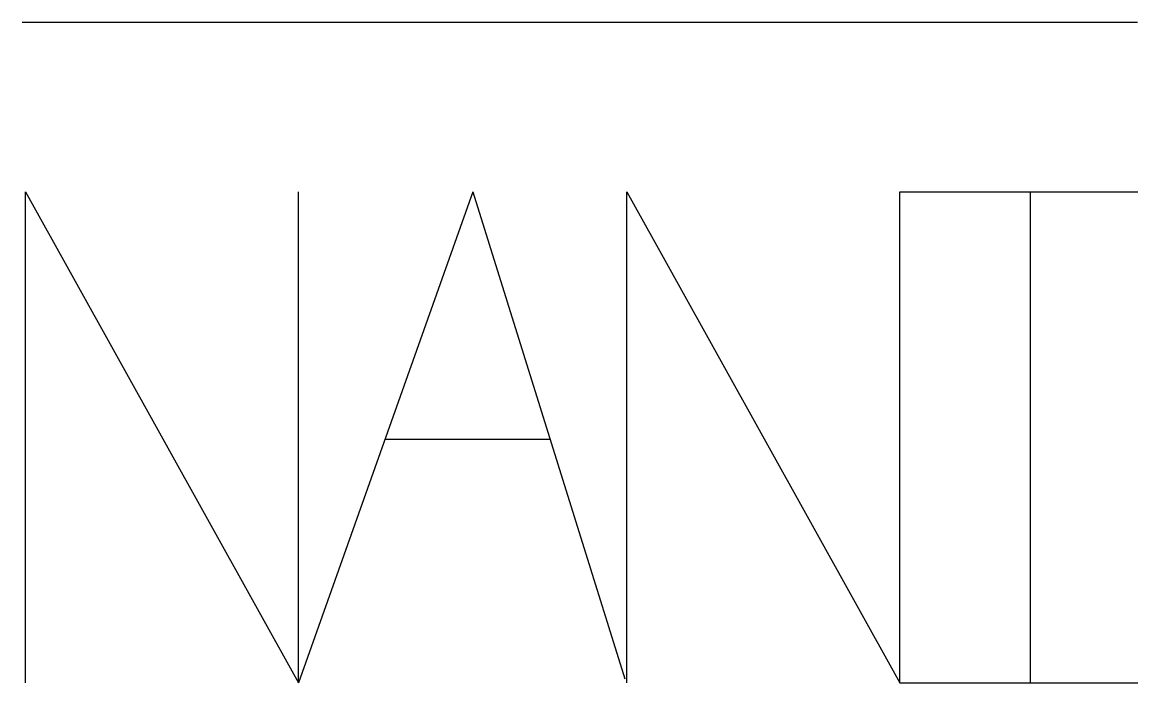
# Model space of a CAD drawing. Extents: x 30353 to 174831, y -34767 to 237274.
# Drawn here: x 69028 to 78432, y -34767 to -29195 of the extents above.
import ezdxf

# ---------------------------------------------------------------- set-up
doc = ezdxf.new("R2010")
doc.units = 0
doc.header["$LTSCALE"] = 1000
doc.header["$MEASUREMENT"] = 0

msp = doc.modelspace()

# ---------------------------------------------------------------- linework, layer by layer
for p, q in [((69027.5, -29195.4), (78429.4, -29195.4)), ((69055.1, -34767.4), (69055.1, -30626.9)), ((69055.1, -30626.9), (71357.2, -34767.4)), ((71357.2, -34767.4), (71357.2, -30626.9)), ((72827.5, -30626.9), (71357.2, -34767.4)), ((72827.5, -30626.9), (74106.8, -34733.5)), ((74124.8, -34767.4), (74124.8, -30626.9)), ((74124.8, -30626.9), (76426.9, -34767.4)), ((76426.9, -34767.4), (76426.9, -30626.9)), ((76426.9, -30626.9), (78431.9, -30626.9)), ((77525.8, -30626.9), (77525.8, -34767.4)), ((72086.9, -32712.3), (73477.1, -32712.3)), ((76426.9, -34767.4), (78431.9, -34767.4))]:
    msp.add_line(p, q)

doc.saveas('drawing.dxf')
